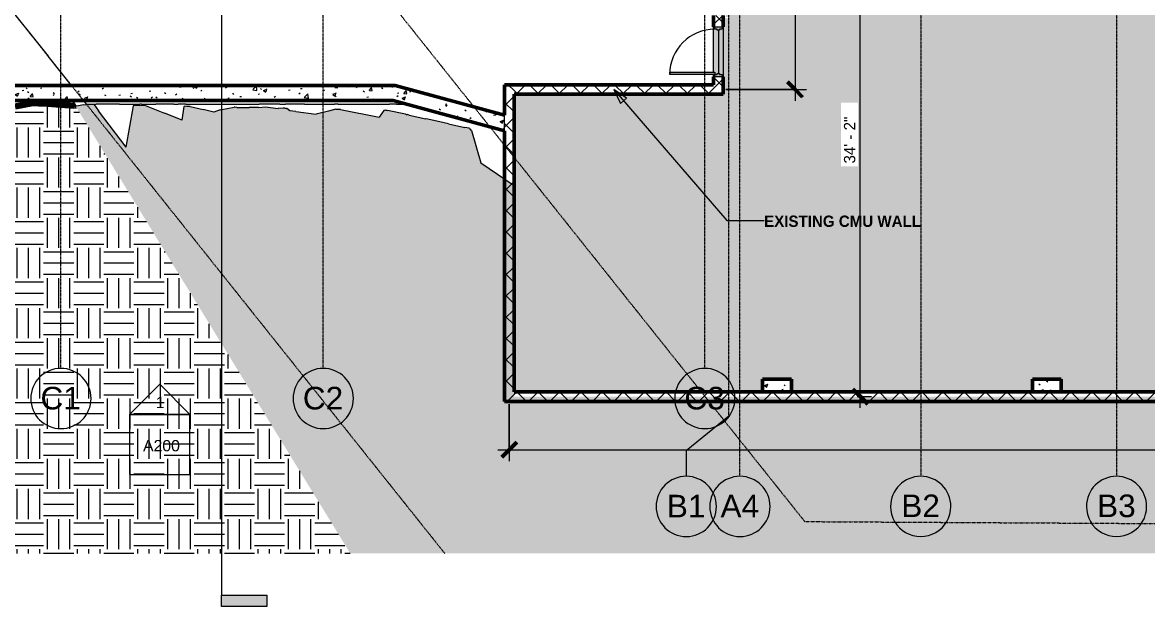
# Model space of a CAD drawing. Header units: inches. Extents: x -4133 to -1227, y 10223 to 12054.
# Drawn here: x -3593 to -2697, y 10223 to 10689 of the extents above; entities that cross this region are included whole.
import ezdxf

# ---------------------------------------------------------------- set-up
doc = ezdxf.new("R2010")
doc.units = ezdxf.units.IN
doc.header["$MEASUREMENT"] = 0
doc.linetypes.add('Double Dash 3_8_', pattern=[1, 0.375, -0.125, 0.125, -0.125, 0.125, -0.125])
doc.linetypes.add('Grid Line 1_2_', pattern=[0.875, 0.5, -0.125, 0.125, -0.125])
for name, color, linetype, lineweight in [('A-ANNO-DIMS', 211, 'Continuous', 9), ('A-ANNO-DIMS-96', 211, 'Continuous', 9), ('A-DOOR', 31, 'Continuous', 13), ('A-DOOR-FRAM', 31, 'Continuous', 20), ('A-WALL', 113, 'Continuous', 13), ('A-WALL-PATT', 111, 'Continuous', 20), ('C-BLDG-PADS', 91, 'Continuous', 13), ('C-PROP-LINE', 91, 'Double Dash 3_8_', 20), ('C-TOPO', 7, 'Continuous', 9), ('G-ANNO-SYMB', 111, 'Continuous', 9), ('G-ANNO-TEXT', 231, 'Continuous', 9), ('S-FNDN', 32, 'Continuous', 13), ('S-GRID', 1, 'Continuous', 9), ('S-GRID-IDEN', 1, 'Continuous', 9)]:
    doc.layers.add(name, color=color, linetype=linetype, lineweight=lineweight)
doc.styles.add('Arial', font='arial.ttf', dxfattribs={"height": 18})
doc.styles.add('Arial_1', font='arial.ttf', dxfattribs={"height": 9})
doc.styles.add('Century Gothic_1', font='ufonts.com_century-gothic.ttf', dxfattribs={"height": 9})
doc.styles.add('Century Gothic_B', font='GOTHICB.TTF', dxfattribs={"height": 9})
doc.dimstyles.new('OD__1__Tol__', dxfattribs={"dimscale": 12, "dimtxt": 9.397514, "dimasz": 1, "dimexe": 0.75, "dimexo": 0.5, "dimgap": 0.125, "dimtad": 1, "dimdec": 0, "dimzin": 3, "dimdsep": 46, "dimlunit": 4, "dimtxsty": 'Century Gothic_1', "dimblk1": 'OBLIQUE', "dimblk2": 'OBLIQUE', "dimsah": 1, "dimcen": 0.09, "dimdle": 0.75, "dimazin": 0, "dimtfac": 1, "dimtdec": 4, "dimtix": 1, "dimtmove": 0, "dimatfit": 3, "dimfxl": 1, "dimtvp": 1, "dimtfill": 1, "dimfrac": 2, "dimtolj": 1, "dimtzin": 0, "dimarcsym": 2})
pattern_1 = [(45, (0, 0), (-8.485281, 8.485281), []), (135, (0, 0), (-8.485281, -8.485281), [])]
pattern_2 = [(50, (0, 0), (27.5427, -2.40992), [2.88, -31.68]), (355, (0, 0), (-5.327844, 28.884266), [2.304, -25.344]), (100.451, (2.295, -0.2), (22.215316, 26.47393), [2.448, -26.924]), (46.184, (0, 7.68), (40.98187, -6.35642), [4.32, -47.52]), (96.636, (3.415, 7.15), (35.89075, 37.40619), [3.671, -40.386]), (351.184, (0, 7.68), (35.89097, 37.40622), [3.456, -38.016]), (21, (3.84, 5.76), (22.921036, -15.46073), [2.88, -31.68]), (326, (3.84, 5.76), (9.34353, 27.84574), [2.304, -25.344]), (71.451, (5.75, 4.472), (32.26477, 12.38442), [2.448, -26.924]), (37.5, (0, 0), (0.466855, 12.782707), [1.267, -23.77, 1.267, -24.461, -25.44]), (37.5, (0, 0), (0.466855, 12.782707), [-50.765, 1.267, -24.173]), (7.5, (0, 0), (10.10159, 15.14509), [1.267, -13.402, 1.267, -23.194, -9.696]), (7.5, (0, 0), (10.10159, 15.14509), [-39.13, 1.267, -8.429]), (327.5, (-8.563, 0), (20.499161, -0.86578), [1.267, -8.333, 1.267, -28.685, -39.744]), (327.5, (-8.563, 0), (20.499161, -0.86578), [-39.552, 1.267, -38.477]), (317.5, (-12.403, 0), (22.39478, 3.844288), [1.267, -11.213, 1.267, -18.624, -28.224]), (317.5, (-12.403, 0), (22.39478, 3.844288), [-32.371, 1.267, -26.957])]
pattern_3 = [(0, (0, 0), (24, 24), [24, -24]), (0, (0, 9), (24, 24), [24, -24]), (0, (0, 18), (24, 24), [24, -24]), (90, (3, 21), (-24, 24), [24, -24]), (90, (12, 21), (-24, 24), [24, -24]), (90, (21, 21), (-24, 24), [24, -24])]

# ---------------------------------------------------------------- blocks, each defined once
blk = doc.blocks.new('Door-Passage-Single-Flush - 36_ x 84_-1396078-FLOOR PLAN - 1ST FLOOR PLAN')
at = {"layer": 'A-DOOR'}
h = blk.add_hatch(color=255, dxfattribs=at)
h.paths.add_polyline_path([(20, -3.0625), (20, 2.6875), (18, 2.6875), (18, 0.75), (17.375, 0.75), (17.375, -1.125), (18, -1.125), (18, -3.0625)], flags=0)
h.paths.add_polyline_path([(-17.375, -1.125), (-17.375, 0.75), (-18, 0.75), (-18, 2.6875), (-20, 2.6875), (-20, -3.0625), (-18, -3.0625), (-18, -1.125)], flags=0)
blk.add_hatch(color=255, dxfattribs=at).paths.add_polyline_path([(18, -3.0625), (16.25, -3.0625), (16.25, -39.0625), (18, -39.0625)], flags=0)
at = {"layer": 'A-DOOR', "lineweight": 20}
for p, q in [((16.25, -3.0625), (18, -3.0625)), ((16.25, -39.0625), (16.25, -3.0625)), ((18, -3.0625), (18, -39.0625)), ((18, -39.0625), (16.25, -39.0625))]:
    blk.add_line(p, q, dxfattribs=at)
at = {"layer": 'A-DOOR', "lineweight": 9}
blk.add_arc((18, -3.0625), 36, 180, 270, dxfattribs=at)
at = {"layer": 'A-DOOR-FRAM'}
for p, q in [((-20, 2.6875), (-18, 2.6875)), ((-20, -3.0625), (-20, 2.6875)), ((-18, 2.6875), (-18, 0.75)), ((-18, 0.75), (-17.375, 0.75)), ((-17.375, 0.75), (-17.375, -1.125)), ((17.375, 0.75), (18, 0.75)), ((17.375, -1.125), (17.375, 0.75)), ((18, 2.6875), (20, 2.6875)), ((18, 0.75), (18, 2.6875)), ((20, 2.6875), (20, -3.0625)), ((-18, -3.0625), (-20, -3.0625)), ((-18, -1.125), (-18, -3.0625)), ((-17.375, -1.125), (-18, -1.125)), ((18, -1.125), (17.375, -1.125)), ((18, -3.0625), (18, -1.125)), ((20, -3.0625), (18, -3.0625))]:
    blk.add_line(p, q, dxfattribs=at)
blk = doc.blocks.new('Family - ___-1416994-FLOOR PLAN - 1ST FLOOR PLAN')
at = {"layer": 'C-PROP-LINE'}
blk.add_line((-4124.15, 11353.16), (-3256.42, 10265.73), dxfattribs=at)
blk = doc.blocks.new('Family - ___-1442676-FLOOR PLAN - 1ST FLOOR PLAN')
at = {"layer": 'C-PROP-LINE'}
for p, q in [((-4124.15, 11737.95), (-2969.59, 10291.07)), ((-2969.59, 10291.07), (-1448.52, 10282.5))]:
    blk.add_line(p, q, dxfattribs=at)
blk = doc.blocks.new('Grid - Grid Head - Circle-50561-FLOOR PLAN - 1ST FLOOR PLAN')
at = {"layer": 'S-GRID-IDEN'}
for start, end in [(360, 180), (180, 360)]:
    blk.add_arc((0, 0), 0.25, start, end, dxfattribs=at)
blk = doc.blocks.new('Elevation - Detail Number-151647-FLOOR PLAN - 1ST FLOOR PLAN')
at = {"layer": 'G-ANNO-SYMB'}
for p, q in [((0.25, 0.25), (-0.25, 0.25)), ((-0.25, 0.25), (-0.25, -0.25)), ((0.25, -0.25), (0.25, 0.25)), ((-0.25, -0.25), (0.25, -0.25))]:
    blk.add_line(p, q, dxfattribs=at)
blk = doc.blocks.new('Elevation - Detail Number-151370-FLOOR PLAN - 1ST FLOOR PLAN')
at = {"layer": 'G-ANNO-SYMB'}
for p, q in [((0, 0.25), (-0.25, 0)), ((0.25, 0), (0, 0.25)), ((-0.25, 0), (0.25, 0))]:
    blk.add_line(p, q, dxfattribs=at)
blk = doc.blocks.new('Section - 3_32_ x 3_8_-54337-FLOOR PLAN - 1ST FLOOR PLAN')
at = {"layer": 'G-ANNO-SYMB'}
blk.add_hatch(color=256, dxfattribs=at).paths.add_polyline_path([(0, 0.375), (0, 0), (-0.09375, 0), (-0.09375, 0.375)], flags=0)
for p, q in [((0, 0.375), (-0.09375, 0.375)), ((-0.09375, 0.375), (-0.09375, 0)), ((0, 0), (0, 0.375)), ((-0.09375, 0), (0, 0))]:
    blk.add_line(p, q, dxfattribs=at)
blk = doc.blocks.new('DIMBLOCK1-FLOOR PLAN - 1ST FLOOR PLAN')
at = {"layer": 'A-ANNO-DIMS-96'}
for p, q in [((-3205.02, 10384.58), (-3205.02, 10339.28)), ((-3205.02, 10348.28), (-3205.02, 10384.58)), ((-1942.39, 10384.58), (-1942.39, 10339.28)), ((-1942.39, 10348.28), (-1942.39, 10384.58)), ((-3214.02, 10348.28), (-1933.39, 10348.28))]:
    blk.add_line(p, q, dxfattribs=at)
at = {"layer": 'A-ANNO-DIMS-96', "lineweight": 50}
for p, q in [((-3205.02, 10348.28), (-3199.02, 10354.28)), ((-1942.39, 10348.28), (-1936.39, 10354.28)), ((-3205.02, 10348.28), (-3211.02, 10342.28)), ((-1942.39, 10348.28), (-1948.39, 10342.28))]:
    blk.add_line(p, q, dxfattribs=at)
at = {"layer": 'A-ANNO-DIMS-96', "color": 0, "insert": (-2596.45, 10361.32), "char_height": 9, "width": 54.5951, "attachment_point": 1, "line_spacing_factor": 0.984502, "style": 'Century Gothic_1', "bg_fill": 3, "box_fill_scale": 1.25, "bg_fill_color": 256, "bg_fill_true_color": 13158600, "bg_fill_transparency": 0}
blk.add_mtext('105\' - 3"', dxfattribs=at)
blk = doc.blocks.new('_Oblique')
at = {"color": 0, "linetype": 'ByBlock', "lineweight": -2}
blk.add_line((-0.5, -0.5), (0.5, 0.5), dxfattribs=at)
blk = doc.blocks.new('DIMBLOCK5-FLOOR PLAN - 1ST FLOOR PLAN')
at = {"layer": 'A-ANNO-DIMS-96', "lineweight": 50}
for p, q in [((-2925.32, 10800.4), (-2931.32, 10806.4)), ((-2925.32, 10800.4), (-2919.32, 10794.4)), ((-2925.32, 10390.58), (-2931.32, 10396.58)), ((-2925.32, 10390.58), (-2919.32, 10384.58))]:
    blk.add_line(p, q, dxfattribs=at)
at = {"layer": 'A-ANNO-DIMS-96'}
for p, q in [((-2927.81, 10800.4), (-2916.32, 10800.4)), ((-2925.32, 10800.4), (-2927.81, 10800.4)), ((-2925.32, 10381.58), (-2925.32, 10800.4)), ((-2927.81, 10390.58), (-2916.32, 10390.58)), ((-2925.32, 10390.58), (-2927.81, 10390.58))]:
    blk.add_line(p, q, dxfattribs=at)
at = {"layer": 'A-ANNO-DIMS-96', "color": 0, "insert": (-2938.36, 10576.25), "char_height": 9, "width": 46.1821, "attachment_point": 1, "rotation": 90, "line_spacing_factor": 0.984502, "style": 'Century Gothic_1', "bg_fill": 3, "box_fill_scale": 1.25, "bg_fill_color": 256, "bg_fill_true_color": 13158600, "bg_fill_transparency": 0}
blk.add_mtext('34\' - 2"', dxfattribs=at)
blk = doc.blocks.new('DIMBLOCK28-FLOOR PLAN - 1ST FLOOR PLAN')
at = {"layer": 'A-ANNO-DIMS-96'}
for p, q in [((-3028.58, 10810.46), (-2968.32, 10810.46)), ((-2977.32, 10810.46), (-3028.58, 10810.46)), ((-2977.32, 10810.46), (-2977.32, 10626.21)), ((-3032.39, 10635.21), (-2968.32, 10635.21)), ((-2977.32, 10635.21), (-3032.39, 10635.21))]:
    blk.add_line(p, q, dxfattribs=at)
at = {"layer": 'A-ANNO-DIMS-96', "lineweight": 50}
for p, q in [((-2977.32, 10810.46), (-2983.32, 10816.46)), ((-2977.32, 10810.46), (-2971.32, 10804.46)), ((-2977.32, 10635.21), (-2983.32, 10641.21)), ((-2977.32, 10635.21), (-2971.32, 10629.21))]:
    blk.add_line(p, q, dxfattribs=at)
at = {"layer": 'A-ANNO-DIMS-96', "color": 0, "insert": (-2990.36, 10703.59), "char_height": 9, "width": 46.1821, "attachment_point": 1, "rotation": 90, "line_spacing_factor": 0.984502, "style": 'Century Gothic_1', "bg_fill": 3, "box_fill_scale": 1.25, "bg_fill_color": 256, "bg_fill_true_color": 13158600, "bg_fill_transparency": 0}
blk.add_mtext('14\' - 7"', dxfattribs=at)

msp = doc.modelspace()

# ---------------------------------------------------------------- hatches: boundary and pattern name
at = {"layer": 'A-WALL'}
h = msp.add_hatch(color=254, dxfattribs=at)
h.paths.add_polyline_path([(-3041.2, 10647.21), (-3042.2, 10647.21), (-3042.2, 10645.21), (-3041.2, 10645.21)], flags=0)
h.paths.add_polyline_path([(-3034.58, 10645.21), (-3034.58, 10685.21), (-3035.45, 10685.21), (-3035.45, 10683.21), (-3037.39, 10683.21), (-3037.39, 10682.58), (-3039.27, 10682.58), (-3039.27, 10683.21), (-3041.2, 10683.21), (-3041.2, 10685.21), (-3042.2, 10685.21), (-3042.2, 10648.96), (-3041.2, 10648.96), (-3041.2, 10647.21), (-3039.27, 10647.21), (-3039.27, 10647.83), (-3037.39, 10647.83), (-3037.39, 10647.21), (-3035.45, 10647.21), (-3035.45, 10645.21)], flags=0)
at = {"layer": 'A-WALL-PATT', "lineweight": 9}
h = msp.add_hatch(dxfattribs=at)
h.set_pattern_fill('FP_1', style=0, pattern_type=2)
h.set_pattern_definition(pattern_1)
h.paths.add_polyline_path([(-3042.2, 10639.02), (-3034.58, 10639.02), (-3034.58, 10645.21), (-3042.2, 10645.21), (-3042.2, 10644.18)], flags=0)
h.paths.add_polyline_path([(-3034.58, 10685.21), (-3034.58, 10694.21), (-3042.2, 10694.21), (-3042.2, 10685.21), (-3035.45, 10685.21)], flags=0)
h.paths.add_polyline_path([(-3034.58, 10780.21), (-3034.58, 10795.11), (-3034.97, 10795.45), (-3035.57, 10796.13), (-3036.08, 10796.9), (-3036.48, 10797.72), (-3036.78, 10798.58), (-3036.96, 10799.48), (-3037.02, 10800.4), (-3036.96, 10801.31), (-3036.78, 10802.21), (-3036.48, 10803.07), (-3036.08, 10803.9), (-3035.57, 10804.66), (-3034.97, 10805.35), (-3034.58, 10805.68), (-3034.58, 10810.46), (-3042.2, 10810.46), (-3042.2, 10780.21)], flags=0)
h = msp.add_hatch(dxfattribs=at)
h.set_pattern_fill('FP_1', style=0, pattern_type=2)
h.set_pattern_definition(pattern_1)
h.paths.add_polyline_path([(-3201.2, 10386.77), (-3201.2, 10639.02), (-3208.83, 10639.02), (-3208.83, 10386.77)], flags=0)
h = msp.add_hatch(dxfattribs=at)
h.set_pattern_fill('FP_1', style=0, pattern_type=2)
h.set_pattern_definition(pattern_1)
h.paths.add_polyline_path([(-3034.58, 10631.4), (-3034.58, 10639.02), (-3201.2, 10639.02), (-3201.2, 10631.4), (-3120.79, 10631.4)], flags=0)
h = msp.add_hatch(dxfattribs=at)
h.set_pattern_fill('FP_2', color=8, style=0, pattern_type=2)
h.set_pattern_definition(pattern_2)
h.paths.add_polyline_path([(-3297.45, 10626.4), (-3295.85, 10638.4), (-3665.18, 10638.41), (-3663.11, 10626.41), (-3329.82, 10626.4)], flags=0)
h = msp.add_hatch(dxfattribs=at)
h.set_pattern_fill('FP_2', color=8, style=0, pattern_type=2)
h.set_pattern_definition(pattern_2)
h.paths.add_polyline_path([(-3208.83, 10602.32), (-3208.83, 10614.75), (-3295.85, 10638.4), (-3297.45, 10626.4), (-3246.21, 10612.47)], flags=0)
h = msp.add_hatch(dxfattribs=at)
h.set_pattern_fill('FP_2', color=8, style=0, pattern_type=2)
h.set_pattern_definition(pattern_2)
h.paths.add_polyline_path([(-2980.2, 10394.4), (-2980.2, 10404.4), (-3003.2, 10404.4), (-3003.2, 10394.4)], flags=0)
h = msp.add_hatch(dxfattribs=at)
h.set_pattern_fill('FP_2', color=8, style=0, pattern_type=2)
h.set_pattern_definition(pattern_2)
h.paths.add_polyline_path([(-2765.2, 10394.4), (-2765.2, 10404.4), (-2788.2, 10404.4), (-2788.2, 10394.4), (-2786.33, 10394.4)], flags=0)
h = msp.add_hatch(dxfattribs=at)
h.set_pattern_fill('FP_1', style=0, pattern_type=2)
h.set_pattern_definition(pattern_1)
h.paths.add_polyline_path([(-1946.2, 10386.77), (-1946.2, 10394.4), (-3201.2, 10394.4), (-3201.2, 10386.77), (-2117.43, 10386.77)], flags=0)
at = {"layer": 'C-BLDG-PADS', "lineweight": 9}
h = msp.add_hatch(dxfattribs=at)
h.set_pattern_fill('FP_26', style=0, pattern_type=2)
h.set_pattern_definition([(0, (0, 0), (30.72, 7.68), [1.267, -21.773, 1.267, -21.773, -122.88]), (0, (0, 0), (30.72, 7.68), [-46.08, 1.267, -44.813, 1.267, -21.773, -53.76]), (0, (0, 0), (30.72, 7.68), [-115.2, 1.267, -14.093, 1.267, -37.133]), (120, (11.52, 3.84), (-22.011075, 22.7643004), [1.267, -21.773, 1.267, -21.773, -122.88]), (120, (11.52, 3.84), (-22.011075, 22.7643004), [-46.08, 1.267, -44.813, 1.267, -21.773, -53.76]), (120, (11.52, 3.84), (-22.011075, 22.7643004), [-115.2, 1.267, -14.093, 1.267, -37.133]), (240, (15.36, 19.2), (-8.708925, -30.4443004), [1.267, -21.773, 1.267, -21.773, -122.88]), (240, (15.36, 19.2), (-8.708925, -30.4443004), [-46.08, 1.267, -44.813, 1.267, -21.773, -53.76]), (240, (15.36, 19.2), (-8.708925, -30.4443004), [-115.2, 1.267, -14.093, 1.267, -37.133])])
h.paths.add_polyline_path([(-3181.7, 10394.4), (-3003.2, 10394.4), (-3003.2, 10404.4), (-2980.2, 10404.4), (-2980.2, 10394.4), (-2788.2, 10394.4), (-2788.2, 10404.4), (-2765.2, 10404.4), (-2765.2, 10394.4), (-2573.2, 10394.4), (-2573.2, 10404.4), (-2550.2, 10404.4), (-2550.2, 10394.4), (-2358.2, 10394.4), (-2358.2, 10404.4), (-2335.2, 10404.4), (-2335.2, 10394.4), (-2143.2, 10394.4), (-2143.2, 10404.4), (-2120.2, 10404.4), (-2120.2, 10394.4), (-1946.2, 10394.4), (-1946.2, 10793.9), (-1944.97, 10793.9), (-1945.07, 10793.93), (-1945.89, 10794.33), (-1946.65, 10794.84), (-1947.34, 10795.45), (-1947.94, 10796.13), (-1948.45, 10796.9), (-1948.86, 10797.72), (-1949.15, 10798.58), (-1949.33, 10799.48), (-1949.39, 10800.4), (-2090.2, 10800.4), (-2090.26, 10799.48), (-2090.44, 10798.58), (-2090.74, 10797.72), (-2091.14, 10796.9), (-2091.65, 10796.13), (-2092.25, 10795.45), (-2092.94, 10794.84), (-2093.7, 10794.33), (-2094.52, 10793.93), (-2095.39, 10793.63), (-2096.29, 10793.46), (-2097.2, 10793.4), (-2098.12, 10793.46), (-2099.01, 10793.63), (-2099.88, 10793.93), (-2100.7, 10794.33), (-2101.46, 10794.84), (-2102.15, 10795.45), (-2102.76, 10796.13), (-2103.27, 10796.9), (-2103.67, 10797.72), (-2103.96, 10798.58), (-2104.14, 10799.48), (-2104.2, 10800.4), (-2246.2, 10800.4), (-2246.26, 10799.48), (-2246.44, 10798.58), (-2246.74, 10797.72), (-2247.14, 10796.9), (-2247.65, 10796.13), (-2248.25, 10795.45), (-2248.94, 10794.84), (-2249.7, 10794.33), (-2250.52, 10793.93), (-2251.39, 10793.63), (-2252.29, 10793.46), (-2253.2, 10793.4), (-2254.12, 10793.46), (-2255.01, 10793.63), (-2255.88, 10793.93), (-2256.7, 10794.33), (-2257.46, 10794.84), (-2258.15, 10795.45), (-2258.76, 10796.13), (-2259.27, 10796.9), (-2259.67, 10797.72), (-2259.96, 10798.58), (-2260.14, 10799.48), (-2260.2, 10800.4), (-2402.2, 10800.4), (-2402.26, 10799.48), (-2402.44, 10798.58), (-2402.74, 10797.72), (-2403.14, 10796.9), (-2403.65, 10796.13), (-2404.25, 10795.45), (-2404.94, 10794.84), (-2405.7, 10794.33), (-2406.52, 10793.93), (-2407.39, 10793.63), (-2408.29, 10793.46), (-2409.2, 10793.4), (-2410.12, 10793.46), (-2411.01, 10793.63), (-2411.88, 10793.93), (-2412.7, 10794.33), (-2413.46, 10794.84), (-2414.15, 10795.45), (-2414.76, 10796.13), (-2415.27, 10796.9), (-2415.67, 10797.72), (-2415.96, 10798.58), (-2416.14, 10799.48), (-2416.2, 10800.4), (-2558.2, 10800.4), (-2558.26, 10799.48), (-2558.44, 10798.58), (-2558.74, 10797.72), (-2559.14, 10796.9), (-2559.65, 10796.13), (-2560.25, 10795.45), (-2560.94, 10794.84), (-2561.7, 10794.33), (-2562.52, 10793.93), (-2563.39, 10793.63), (-2564.29, 10793.46), (-2565.2, 10793.4), (-2566.12, 10793.46), (-2567.01, 10793.63), (-2567.88, 10793.93), (-2568.7, 10794.33), (-2569.46, 10794.84), (-2570.15, 10795.45), (-2570.76, 10796.13), (-2571.27, 10796.9), (-2571.67, 10797.72), (-2571.96, 10798.58), (-2572.14, 10799.48), (-2572.2, 10800.4), (-2714.2, 10800.4), (-2714.26, 10799.48), (-2714.44, 10798.58), (-2714.74, 10797.72), (-2715.14, 10796.9), (-2715.65, 10796.13), (-2716.25, 10795.45), (-2716.94, 10794.84), (-2717.7, 10794.33), (-2718.52, 10793.93), (-2719.39, 10793.63), (-2720.29, 10793.46), (-2721.2, 10793.4), (-2722.12, 10793.46), (-2723.01, 10793.63), (-2723.88, 10793.93), (-2724.7, 10794.33), (-2725.46, 10794.84), (-2726.15, 10795.45), (-2726.76, 10796.13), (-2727.27, 10796.9), (-2727.67, 10797.72), (-2727.96, 10798.58), (-2728.14, 10799.48), (-2728.2, 10800.4), (-2870.2, 10800.4), (-2870.26, 10799.48), (-2870.44, 10798.58), (-2870.74, 10797.72), (-2871.14, 10796.9), (-2871.65, 10796.13), (-2872.25, 10795.45), (-2872.94, 10794.84), (-2873.7, 10794.33), (-2874.52, 10793.93), (-2875.39, 10793.63), (-2876.29, 10793.46), (-2877.2, 10793.4), (-2878.12, 10793.46), (-2879.01, 10793.63), (-2879.88, 10793.93), (-2880.7, 10794.33), (-2881.46, 10794.84), (-2882.15, 10795.45), (-2882.76, 10796.13), (-2883.27, 10796.9), (-2883.67, 10797.72), (-2883.96, 10798.58), (-2884.14, 10799.48), (-2884.2, 10800.4), (-3023.02, 10800.4), (-3023.08, 10799.48), (-3023.25, 10798.58), (-3023.55, 10797.72), (-3023.95, 10796.9), (-3024.46, 10796.13), (-3025.07, 10795.45), (-3025.75, 10794.84), (-3026.52, 10794.33), (-3027.34, 10793.93), (-3028.2, 10793.63), (-3029.1, 10793.46), (-3030.02, 10793.4), (-3030.93, 10793.46), (-3031.83, 10793.63), (-3032.69, 10793.93), (-3033.52, 10794.33), (-3034.28, 10794.84), (-3034.58, 10795.11), (-3034.58, 10780.21), (-3038.39, 10780.21), (-3038.39, 10694.21), (-3034.58, 10694.21), (-3034.58, 10685.21), (-3035.45, 10685.21), (-3035.45, 10683.21), (-3037.39, 10683.21), (-3037.39, 10682.58), (-3038.39, 10682.58), (-3038.39, 10647.83), (-3037.39, 10647.83), (-3037.39, 10647.21), (-3035.45, 10647.21), (-3035.45, 10645.21), (-3034.58, 10645.21), (-3034.58, 10631.4), (-3201.2, 10631.4), (-3201.2, 10394.4), (-3194.94, 10394.4)], flags=0)
h.paths.add_polyline_path([(-3032.23, 10691.93), (-3032.88, 10691.93), (-3032.88, 10692.93), (-3030.15, 10692.93), (-3030.15, 10691.93), (-3032.15, 10691.93)], flags=0)
h.paths.add_polyline_path([(-3034.23, 10693.21), (-3034.23, 10781.21), (-3032.23, 10781.21), (-3032.23, 10693.21), (-3034.16, 10693.21)], flags=0)
h.paths.add_polyline_path([(-3032.23, 10781.49), (-3032.88, 10781.49), (-3032.88, 10782.49), (-3030.15, 10782.49), (-3030.15, 10781.49), (-3032.15, 10781.49)], flags=0)
at = {"layer": 'C-TOPO'}
h = msp.add_hatch(dxfattribs=at)
h.set_pattern_fill('FP_39', color=256, style=0, pattern_type=2)
h.set_pattern_definition(pattern_3)
h.paths.add_polyline_path([(-3039.21, 10265.73), (-1448.52, 10265.73), (-1448.52, 10380.08), (-1938.58, 10381.41), (-1938.58, 10642.37), (-1942.39, 10642.37), (-1942.39, 10390.58), (-3201.2, 10390.58), (-3201.2, 10558.75), (-3227.62, 10576.77), (-3235.06, 10602.64), (-3236.26, 10603.82), (-3236.55, 10603.89), (-3237.05, 10604.31), (-3240.33, 10605.05), (-3253.49, 10607.93), (-3256.77, 10608.67), (-3269.93, 10611.55), (-3271.57, 10611.92), (-3284.72, 10614.8), (-3286.37, 10615.17), (-3287.04, 10615.25), (-3288.01, 10615.49), (-3302.1, 10618.57), (-3302.81, 10618.79), (-3304.94, 10618.6), (-3308.68, 10613.05), (-3339.37, 10619.32), (-3342.59, 10619.39), (-3342.7, 10619.41), (-3343.1, 10619.58), (-3343.28, 10619.54), (-3348.94, 10617.89), (-3358.96, 10615.47), (-3379.73, 10618.28), (-3382.4, 10620.13), (-3382.59, 10620.17), (-3383.4, 10620.37), (-3383.61, 10620.38), (-3385.18, 10620.37), (-3389.2, 10619.95), (-3399.11, 10621.3), (-3404.75, 10620.98), (-3421.3, 10620.9), (-3422.15, 10620.88), (-3423.69, 10621.16), (-3435.41, 10618.88), (-3440.33, 10617.24), (-3459.12, 10621.78), (-3461.9, 10621.63), (-3463.98, 10621.94), (-3465.7, 10610.75), (-3495.69, 10622.61), (-3499.4, 10622.57), (-3500.24, 10622.53), (-3500.34, 10622.77), (-3504.28, 10622.73), (-3504.3, 10622.33), (-3510.13, 10589.22), (-3535.98, 10623.4), (-3539.67, 10623.35), (-3540.24, 10623.32), (-3541.71, 10623.39), (-3544.15, 10622.93), (-3549.54, 10621.85), (-3550.65, 10622.38), (-3477.1, 10502.59), (-3331.69, 10265.73), (-3051.36, 10265.73)], flags=0)
h = msp.add_hatch(dxfattribs=at)
h.set_pattern_fill('FP_39', color=256, style=0, pattern_type=2)
h.set_pattern_definition(pattern_3)
h.paths.add_polyline_path([(-3794.99, 10265.73), (-3331.69, 10265.73), (-3550.65, 10622.38), (-3551.49, 10622.15), (-3551.7, 10622.18), (-3551.76, 10622.15), (-3576.65, 10624.18), (-3579.94, 10624.14), (-3580.18, 10624.11), (-3584.87, 10624.31), (-3599.43, 10621.67), (-3599.67, 10621.67), (-3611.15, 10621.63), (-3614.11, 10621.17), (-3620.21, 10624.93), (-3620.28, 10624.9), (-3622.07, 10624.9), (-3628.27, 10621.57), (-3631.66, 10624.92), (-3634.92, 10625.12), (-3641.96, 10622.18), (-3643.23, 10625.14), (-3649.55, 10625.15), (-3652.12, 10625), (-3654.9, 10625.67), (-3656.76, 10625), (-3656.82, 10625.08), (-3656.99, 10625.01), (-3657.16, 10625.05), (-3657.23, 10625.01), (-3659.6, 10625.47), (-3662.58, 10625.34), (-3662.98, 10624.95), (-3663.8, 10624.9), (-3664.04, 10623.14), (-3667.45, 10624.44), (-3669.09, 10623.7), (-3668.49, 10623.21), (-3659.22, 10619.67), (-3646.65, 10586.79), (-3658.19, 10580.7), (-3666.78, 10576.48), (-3670.06, 10571.46), (-3670.7, 10570.28), (-3670.37, 10568.07), (-3670.11, 10565.64), (-3669.95, 10562.78), (-3674.54, 10536.12), (-3674.06, 10533.82), (-3674, 10532.52), (-3674.13, 10530.31), (-3674.63, 10520.92), (-3674.31, 10513.78), (-3674.38, 10513.32), (-3675.43, 10503.36), (-3678.43, 10494.36), (-3680.65, 10492.64), (-3704.69, 10455.88), (-3730.94, 10420.54), (-3745.96, 10403.88), (-3789.9, 10336.7), (-3806.97, 10324.82), (-3879.35, 10265.73), (-3821.44, 10265.73)], flags=0)
at = {"layer": 'G-ANNO-TEXT'}
msp.add_hatch(color=256, dxfattribs=at).paths.add_polyline_path([(-3121.79, 10635.18), (-3116.38, 10623.99), (-3111.51, 10628.19)], flags=0)

# ---------------------------------------------------------------- linework, layer by layer
at = {"layer": 'A-WALL', "lineweight": 50}
for p, q in [((-3042.2, 10694.21), (-3042.2, 10685.21)), ((-3034.58, 10685.21), (-3034.58, 10694.21)), ((-3042.2, 10685.21), (-3041.2, 10685.21)), ((-3035.45, 10685.21), (-3034.58, 10685.21)), ((-3208.83, 10639.02), (-3208.83, 10614.75)), ((-3042.2, 10639.02), (-3208.83, 10639.02)), ((-3042.2, 10645.21), (-3042.2, 10639.02)), ((-3041.2, 10645.21), (-3042.2, 10645.21)), ((-3034.58, 10645.21), (-3035.45, 10645.21)), ((-3034.58, 10631.4), (-3034.58, 10645.21)), ((-3201.2, 10394.4), (-3201.2, 10631.4)), ((-3201.2, 10631.4), (-3034.58, 10631.4)), ((-3208.83, 10602.32), (-3208.83, 10386.77)), ((-2980.2, 10404.4), (-3003.2, 10404.4)), ((-3003.2, 10404.4), (-3003.2, 10394.4)), ((-2980.2, 10394.4), (-2980.2, 10404.4)), ((-2765.2, 10404.4), (-2788.2, 10404.4)), ((-2788.2, 10404.4), (-2788.2, 10394.4)), ((-2765.2, 10394.4), (-2765.2, 10404.4)), ((-1946.2, 10394.4), (-3201.2, 10394.4)), ((-3208.83, 10386.77), (-1938.58, 10386.77))]:
    msp.add_line(p, q, dxfattribs=at)
at = {"layer": 'A-WALL'}
for p, q in [((-3042.2, 10648.96), (-3042.2, 10685.21)), ((-3034.58, 10685.21), (-3034.58, 10645.21)), ((-3042.2, 10645.21), (-3042.2, 10647.21)), ((-3208.83, 10602.32), (-3208.83, 10614.75))]:
    msp.add_line(p, q, dxfattribs=at)
at = {"layer": 'C-BLDG-PADS', "lineweight": 9}
for p, q in [((-4093.34, 11314.56), (-3572.41, 10661.74)), ((-3038.39, 10682.58), (-3038.39, 10647.83))]:
    msp.add_line(p, q, dxfattribs=at)
at = {"layer": 'C-TOPO'}
for p, q in [((-3553.85, 10638.47), (-3572.41, 10661.74)), ((-3554.05, 10638.41), (-3563.32, 10638.41)), ((-3563.32, 10638.41), (-3554.05, 10638.41)), ((-3554.05, 10638.41), (-3553.79, 10638.41)), ((-3554.05, 10638.41), (-3553.79, 10638.41)), ((-3553.79, 10638.41), (-3553.85, 10638.47)), ((-3584.87, 10624.31), (-3598.76, 10621.79)), ((-3580.18, 10624.11), (-3584.87, 10624.31)), ((-3580.18, 10624.11), (-3579.94, 10624.14)), ((-3576.65, 10624.18), (-3579.94, 10624.14)), ((-3576.65, 10624.18), (-3551.76, 10622.15)), ((-3552.26, 10625.01), (-3553.12, 10626.4)), ((-3552.26, 10625.01), (-3553.12, 10626.4)), ((-3552.26, 10625.01), (-3550.65, 10622.38)), ((-3550.65, 10622.38), (-3552.26, 10625.01)), ((-3551.7, 10622.18), (-3551.76, 10622.15)), ((-3551.49, 10622.15), (-3551.7, 10622.18)), ((-3551.49, 10622.15), (-3550.65, 10622.38)), ((-3549.54, 10621.85), (-3550.65, 10622.38)), ((-3544.15, 10622.93), (-3549.54, 10621.85)), ((-3544.22, 10626.4), (-3541.98, 10623.6)), ((-3544.15, 10622.93), (-3541.71, 10623.39)), ((-3541.98, 10623.6), (-3539.81, 10623.6)), ((-3540.24, 10623.32), (-3541.71, 10623.39)), ((-3540.24, 10623.32), (-3540.09, 10623.32)), ((-3540.09, 10623.32), (-3539.67, 10623.35)), ((-3539.81, 10623.6), (-3539.59, 10623.6)), ((-3539.67, 10623.35), (-3535.98, 10623.4)), ((-3539.59, 10623.6), (-3539.05, 10623.6)), ((-3539.05, 10623.6), (-3534.22, 10623.6)), ((-3535.98, 10623.4), (-3532.12, 10618.3)), ((-3515.49, 10623.6), (-3534.22, 10623.6)), ((-3515.49, 10623.6), (-3507.72, 10623.6)), ((-3510.13, 10589.22), (-3504.3, 10622.33)), ((-3507.72, 10623.6), (-3499.26, 10623.6)), ((-3504.28, 10622.73), (-3504.3, 10622.33)), ((-3504.28, 10622.73), (-3500.34, 10622.77)), ((-3500.24, 10622.53), (-3500.34, 10622.77)), ((-3500.24, 10622.53), (-3499.99, 10622.54)), ((-3499.4, 10622.57), (-3499.99, 10622.54)), ((-3499.4, 10622.57), (-3495.69, 10622.61)), ((-3498.03, 10623.6), (-3499.26, 10623.6)), ((-3498.03, 10623.6), (-3497.33, 10623.6)), ((-3497.33, 10623.6), (-3495.84, 10623.6)), ((-3495.84, 10623.6), (-3486.53, 10623.6)), ((-3495.69, 10622.61), (-3479.77, 10616.32)), ((-3472.3, 10623.6), (-3486.53, 10623.6)), ((-3472.3, 10623.6), (-3468.8, 10623.6)), ((-3462.69, 10623.6), (-3468.8, 10623.6)), ((-3465.7, 10610.75), (-3464.02, 10621.69)), ((-3463.98, 10621.94), (-3464.02, 10621.69)), ((-3461.9, 10621.63), (-3463.98, 10621.94)), ((-3462.69, 10623.6), (-3451.41, 10623.6)), ((-3459.12, 10621.78), (-3461.9, 10621.63)), ((-3459.12, 10621.78), (-3448.74, 10619.27)), ((-3451.41, 10623.6), (-3437.46, 10623.6)), ((-3437.46, 10623.6), (-3430.92, 10623.6)), ((-3435.41, 10618.88), (-3424.09, 10621.08)), ((-3430.92, 10623.6), (-3428.48, 10623.6)), ((-3428.48, 10623.6), (-3422.49, 10623.6)), ((-3423.69, 10621.16), (-3424.09, 10621.08)), ((-3422.15, 10620.88), (-3423.69, 10621.16)), ((-3422.49, 10623.6), (-3417.61, 10623.6)), ((-3422.15, 10620.88), (-3421.3, 10620.9)), ((-3421.3, 10620.9), (-3412.19, 10620.94)), ((-3417.61, 10623.6), (-3404.32, 10623.6)), ((-3404.75, 10620.98), (-3412.19, 10620.94)), ((-3404.75, 10620.98), (-3399.11, 10621.3)), ((-3395.28, 10623.6), (-3404.32, 10623.6)), ((-3399.11, 10621.3), (-3389.2, 10619.95)), ((-3387.84, 10623.6), (-3395.28, 10623.6)), ((-3387.84, 10623.6), (-3386.95, 10623.6)), ((-3386.95, 10623.6), (-3383.35, 10623.6)), ((-3382.14, 10623.6), (-3383.35, 10623.6)), ((-3380.21, 10623.6), (-3382.14, 10623.6)), ((-3368.14, 10623.6), (-3380.21, 10623.6)), ((-3368.14, 10623.6), (-3345.49, 10623.6)), ((-3345.49, 10623.6), (-3344.22, 10623.6)), ((-3344.09, 10623.6), (-3344.22, 10623.6)), ((-3342.12, 10623.6), (-3344.09, 10623.6)), ((-3341.33, 10623.6), (-3342.12, 10623.6)), ((-3341.33, 10623.6), (-3316.64, 10623.6)), ((-3316.64, 10623.6), (-3304.99, 10623.6)), ((-3304.99, 10623.6), (-3300.33, 10623.6)), ((-3294.78, 10623.6), (-3300.33, 10623.6)), ((-3294.78, 10623.6), (-3289.6, 10623.6)), ((-3289.15, 10623.6), (-3289.6, 10623.6)), ((-3287.14, 10623.6), (-3289.15, 10623.6)), ((-3510.13, 10589.22), (-3532.12, 10618.3)), ((-3465.7, 10610.75), (-3479.77, 10616.32)), ((-3440.33, 10617.24), (-3448.74, 10619.27)), ((-3435.41, 10618.88), (-3440.33, 10617.24)), ((-3385.18, 10620.37), (-3389.2, 10619.95)), ((-3383.61, 10620.38), (-3385.18, 10620.37)), ((-3383.61, 10620.38), (-3383.4, 10620.37)), ((-3383.4, 10620.37), (-3382.59, 10620.17)), ((-3382.4, 10620.13), (-3382.59, 10620.17)), ((-3382.18, 10619.98), (-3382.4, 10620.13)), ((-3379.73, 10618.28), (-3382.18, 10619.98)), ((-3375.11, 10617.66), (-3379.73, 10618.28)), ((-3375.11, 10617.66), (-3358.96, 10615.47)), ((-3348.94, 10617.89), (-3358.96, 10615.47)), ((-3343.28, 10619.54), (-3348.94, 10617.89)), ((-3343.1, 10619.58), (-3343.28, 10619.54)), ((-3343.1, 10619.58), (-3342.7, 10619.41)), ((-3342.7, 10619.41), (-3342.59, 10619.39)), ((-3339.37, 10619.32), (-3342.59, 10619.39)), ((-3339.37, 10619.32), (-3308.68, 10613.05)), ((-3304.94, 10618.6), (-3308.68, 10613.05)), ((-3303.45, 10618.73), (-3304.94, 10618.6)), ((-3303.45, 10618.73), (-3302.81, 10618.79)), ((-3302.81, 10618.79), (-3302.1, 10618.57)), ((-3287.75, 10615.43), (-3302.1, 10618.57)), ((-3287.04, 10615.25), (-3287.75, 10615.43)), ((-3287.04, 10615.25), (-3286.37, 10615.17)), ((-3284.72, 10614.8), (-3286.37, 10615.17)), ((-3284.72, 10614.8), (-3271.57, 10611.92)), ((-3269.93, 10611.55), (-3271.57, 10611.92)), ((-3256.77, 10608.67), (-3269.93, 10611.55)), ((-3253.49, 10607.93), (-3256.77, 10608.67)), ((-3253.49, 10607.93), (-3240.33, 10605.05)), ((-3237.05, 10604.31), (-3240.33, 10605.05)), ((-3236.55, 10603.89), (-3237.05, 10604.31)), ((-3236.55, 10603.89), (-3236.26, 10603.82)), ((-3235.06, 10602.64), (-3236.26, 10603.82)), ((-3235.06, 10602.64), (-3227.62, 10576.77)), ((-3227.62, 10576.77), (-3201.2, 10558.75))]:
    msp.add_line(p, q, dxfattribs=at)
at = {"layer": 'C-TOPO', "lineweight": 140}
for p, q in [((-3598.76, 10621.79), (-3584.87, 10624.31)), ((-3584.87, 10624.31), (-3580.18, 10624.11)), ((-3580.18, 10624.11), (-3579.94, 10624.14)), ((-3579.94, 10624.14), (-3576.65, 10624.18)), ((-3576.65, 10624.18), (-3551.76, 10622.15)), ((-3551.76, 10622.15), (-3551.7, 10622.18)), ((-3551.7, 10622.18), (-3551.49, 10622.15)), ((-3551.49, 10622.15), (-3550.65, 10622.38))]:
    msp.add_line(p, q, dxfattribs=at)
at = {"layer": 'G-ANNO-SYMB'}
msp.add_line((-3434.23, 11893.32), (-3434.23, 10232.43), dxfattribs=at)
at = {"layer": 'G-ANNO-TEXT'}
for p, q in [((-3121.79, 10635.18), (-3116.38, 10623.99)), ((-3111.51, 10628.19), (-3121.79, 10635.18)), ((-3121.79, 10635.18), (-3031.64, 10530.79)), ((-3116.38, 10623.99), (-3111.51, 10628.19)), ((-3031.64, 10530.79), (-3001.98, 10530.79))]:
    msp.add_line(p, q, dxfattribs=at)
at = {"layer": 'S-FNDN', "lineweight": 50}
for p, q in [((-3295.85, 10638.4), (-3665.18, 10638.41)), ((-3208.83, 10614.75), (-3295.85, 10638.4)), ((-3663.11, 10626.41), (-3297.45, 10626.4)), ((-3297.45, 10626.4), (-3208.83, 10602.32))]:
    msp.add_line(p, q, dxfattribs=at)
at = {"layer": 'S-GRID', "linetype": 'Grid Line 1_2_'}
for p, q in [((-3562.2, 10413.09), (-3562.2, 11842.32)), ((-3353.2, 10413.09), (-3353.2, 11842.32)), ((-3049.2, 10413.09), (-3049.2, 11842.32)), ((-2877.2, 10889.35), (-2877.2, 10327.11)), ((-2721.2, 10889.35), (-2721.2, 10327.11))]:
    msp.add_line(p, q, dxfattribs=at)

# ---------------------------------------------------------------- block references
at = {"layer": 'A-DOOR', "rotation": 269.9999999999996}
msp.add_blockref('Door-Passage-Single-Flush - 36_ x 84_-1396078-FLOOR PLAN - 1ST FLOOR PLAN', (-3038.14, 10665.21), dxfattribs=at)
at = {"layer": 'C-PROP-LINE'}
for name in ['Family - ___-1416994-FLOOR PLAN - 1ST FLOOR PLAN', 'Family - ___-1442676-FLOOR PLAN - 1ST FLOOR PLAN']:
    msp.add_blockref(name, (0, 0), dxfattribs=at)
at = {"layer": 'G-ANNO-SYMB', "xscale": 95.99999999999994, "yscale": 95.99999999999994, "zscale": 95.99999999999994}
for name, p in [('Elevation - Detail Number-151370-FLOOR PLAN - 1ST FLOOR PLAN', (-3483.48, 10376.46)), ('Elevation - Detail Number-151647-FLOOR PLAN - 1ST FLOOR PLAN', (-3483.48, 10352.46))]:
    msp.add_blockref(name, p, dxfattribs=at)
at = {"layer": 'G-ANNO-SYMB', "extrusion": (0, 0, -1), "xscale": 95.99999999999994, "yscale": 95.99999999999994, "zscale": 95.99999999999994, "rotation": 90.0000000000006}
msp.add_blockref('Section - 3_32_ x 3_8_-54337-FLOOR PLAN - 1ST FLOOR PLAN', (3434.23, 10232.43), dxfattribs=at)
at = {"layer": 'S-GRID-IDEN', "xscale": 95.99999999999994, "yscale": 95.99999999999994, "zscale": 95.99999999999994}
for p in [(-3562.2, 10389.09), (-3353.2, 10389.09), (-3063.98, 10303.11), (-3021.2, 10303.11)]:
    msp.add_blockref('Grid - Grid Head - Circle-50561-FLOOR PLAN - 1ST FLOOR PLAN', p, dxfattribs=at)
at = {"layer": 'S-GRID-IDEN', "xscale": 95.99999999999994, "yscale": 95.99999999999994, "zscale": 95.99999999999994, "rotation": 180}
for p in [(-2877.2, 10303.11), (-2721.2, 10303.11)]:
    msp.add_blockref('Grid - Grid Head - Circle-50561-FLOOR PLAN - 1ST FLOOR PLAN', p, dxfattribs=at)

# ---------------------------------------------------------------- texts
at = {"layer": 'G-ANNO-SYMB', "char_height": 9, "attachment_point": 1, "style": 'Arial_1'}
for s, insert, width in [('1', (-3486.59, 10390.43), 8.484), ('A200', (-3496.76, 10356.02), 35.754)]:
    msp.add_mtext(s, dxfattribs=dict(at, insert=insert, width=width))
at = {"layer": 'S-GRID-IDEN', "char_height": 18, "attachment_point": 1, "style": 'Arial'}
for s, insert, width in [('C1', (-3578.46, 10398.38), 39.087), ('C2', (-3369.46, 10398.38), 39.087), ('B1', (-3079.48, 10312.4), 37.269), ('A4', (-3036.7, 10312.4), 37.269), ('B2', (-2892.69, 10312.6), 37.269), ('B3', (-2736.69, 10312.6), 37.269)]:
    msp.add_mtext(s, dxfattribs=dict(at, insert=insert, width=width))

# ---------------------------------------------------------------- next in the draw order: dimensions: what is measured, and where the dimension line sits
at = {"layer": 'A-ANNO-DIMS'}
dim = msp.add_linear_dim(base=(-1942.39, 10348.28), p1=(-3205.02, 10390.58), p2=(-1942.39, 10390.58), dimstyle='OD__1__Tol__', override={"dimpost": '<>', "dimfxl": 1262.625}, dxfattribs=at)
dim.commit()
dim.dimension.update_dxf_attribs({"geometry": 'DIMBLOCK1-FLOOR PLAN - 1ST FLOOR PLAN', "text_midpoint": (-2573.7, 10354.51)})

# ---------------------------------------------------------------- next in the draw order: linework, layer by layer
at = {"layer": 'S-GRID', "linetype": 'Grid Line 1_2_'}
for p, q in [((-3021.2, 10327.11), (-3021.2, 11973.42)), ((-3030.02, 10375.11), (-3030.02, 11925.42))]:
    msp.add_line(p, q, dxfattribs=at)
at = {"layer": 'S-GRID'}
for p, q in [((-3030.02, 10375.11), (-3063.98, 10347.37)), ((-3063.98, 10347.37), (-3063.98, 10327.11))]:
    msp.add_line(p, q, dxfattribs=at)

# ---------------------------------------------------------------- next in the draw order: block references
at = {"layer": 'S-GRID-IDEN', "xscale": 95.99999999999994, "yscale": 95.99999999999994, "zscale": 95.99999999999994}
msp.add_blockref('Grid - Grid Head - Circle-50561-FLOOR PLAN - 1ST FLOOR PLAN', (-3049.2, 10389.09), dxfattribs=at)

# ---------------------------------------------------------------- next in the draw order: texts
at = {"layer": 'S-GRID-IDEN', "insert": (-3065.46, 10398.38), "char_height": 18, "width": 39.087, "attachment_point": 1, "style": 'Arial'}
msp.add_mtext('C3', dxfattribs=at)

# ---------------------------------------------------------------- next in the draw order: dimensions: what is measured, and where the dimension line sits
at = {"layer": 'A-ANNO-DIMS'}
dim = msp.add_linear_dim(base=(-2925.32, 10800.4), p1=(-2933.81, 10390.58), p2=(-2933.81, 10800.4), angle=90, dimstyle='OD__1__Tol__', override={"dimpost": '<>', "dimfxl": 409.8125}, dxfattribs=at)
dim.commit()
dim.dimension.update_dxf_attribs({"geometry": 'DIMBLOCK5-FLOOR PLAN - 1ST FLOOR PLAN', "text_midpoint": (-2931.55, 10595.49)})

# ---------------------------------------------------------------- next in the draw order: texts
at = {"layer": 'G-ANNO-TEXT', "insert": (-3001.98, 10534.79), "char_height": 9, "width": 149.682, "attachment_point": 1, "style": 'Century Gothic_B'}
msp.add_mtext('EXISTING CMU WALL', dxfattribs=at)

# ---------------------------------------------------------------- next in the draw order: dimensions: what is measured, and where the dimension line sits
at = {"layer": 'A-ANNO-DIMS'}
dim = msp.add_linear_dim(base=(-2977.32, 10635.21), p1=(-3034.58, 10810.46), p2=(-3038.39, 10635.21), angle=90, dimstyle='OD__1__Tol__', override={"dimpost": '<>', "dimfxl": 175.291465}, dxfattribs=at)
dim.commit()
dim.dimension.update_dxf_attribs({"geometry": 'DIMBLOCK28-FLOOR PLAN - 1ST FLOOR PLAN', "text_midpoint": (-2983.55, 10722.83)})

doc.saveas('drawing.dxf')
